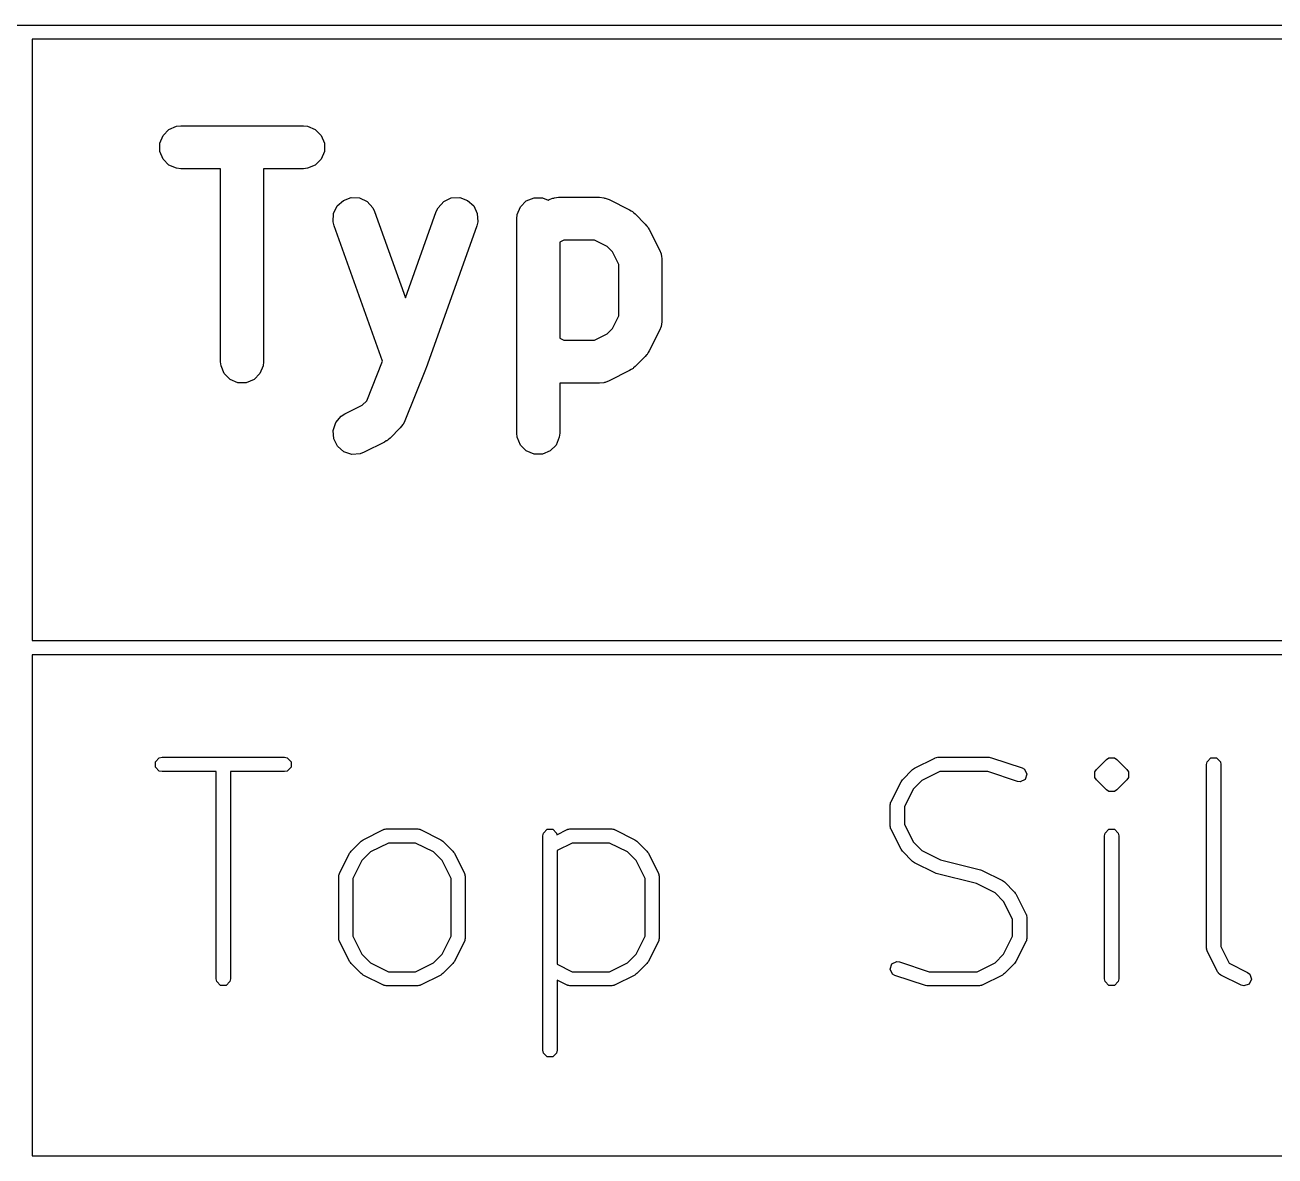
# Model space of a CAD drawing. Header units: inches. Extents: x -2.6 to 7.6, y 0.3 to 5.2.
# Drawn here: x -1.9274 to -1.5832, y 4.8789 to 5.1905 of the extents above; entities that cross this region are included whole.
import ezdxf

# ---------------------------------------------------------------- set-up
doc = ezdxf.new("R2010")
doc.units = ezdxf.units.IN
doc.header["$MEASUREMENT"] = 0
doc.layers.add('BLACK', color=250, linetype='CONTINUOUS')

msp = doc.modelspace()

# ---------------------------------------------------------------- linework, layer by layer
at = {"layer": 'BLACK', "linetype": 'CONTINUOUS'}
for p, q in [((-2.56692, 5.19047), (2.20417, 5.19047)), ((-1.92547, 5.18654), (-1.92547, 5.02087)), ((-0.94234, 5.18654), (-1.92547, 5.18654)), ((-1.88942, 5.16006), (-1.88779, 5.16169)), ((-1.88779, 5.16169), (-1.88567, 5.16257)), ((-1.88567, 5.16257), (-1.88451, 5.16268)), ((-1.88451, 5.16268), (-1.85077, 5.16268)), ((-1.85077, 5.16268), (-1.84962, 5.16257)), ((-1.84962, 5.16257), (-1.84749, 5.16169)), ((-1.84749, 5.16169), (-1.84586, 5.16006)), ((-1.89031, 5.15793), (-1.88942, 5.16006)), ((-1.89031, 5.15563), (-1.89031, 5.15793)), ((-1.84586, 5.16006), (-1.84498, 5.15793)), ((-1.84498, 5.15793), (-1.84498, 5.15563)), ((-1.88942, 5.1535), (-1.89031, 5.15563)), ((-1.84498, 5.15563), (-1.84586, 5.1535)), ((-1.88779, 5.15187), (-1.88942, 5.1535)), ((-1.88567, 5.15099), (-1.88779, 5.15187)), ((-1.88451, 5.15087), (-1.88567, 5.15099)), ((-1.87355, 5.15087), (-1.88451, 5.15087)), ((-1.87355, 5.09772), (-1.87355, 5.15087)), ((-1.85077, 5.15087), (-1.86173, 5.15087)), ((-1.86173, 5.15087), (-1.86173, 5.09772)), ((-1.84962, 5.15099), (-1.85077, 5.15087)), ((-1.84749, 5.15187), (-1.84962, 5.15099)), ((-1.84586, 5.1535), (-1.84749, 5.15187)), ((-1.84243, 5.13853), (-1.84145, 5.14061)), ((-1.84145, 5.14061), (-1.83974, 5.14216)), ((-1.83974, 5.14216), (-1.83757, 5.14294)), ((-1.83757, 5.14294), (-1.83527, 5.14282)), ((-1.83527, 5.14282), (-1.83319, 5.14183)), ((-1.83319, 5.14183), (-1.83164, 5.14013)), ((-1.83164, 5.14013), (-1.83115, 5.13908)), ((-1.81415, 5.13908), (-1.81365, 5.14013)), ((-1.81365, 5.14013), (-1.81211, 5.14183)), ((-1.81211, 5.14183), (-1.81002, 5.14282)), ((-1.81002, 5.14282), (-1.80772, 5.14294)), ((-1.80772, 5.14294), (-1.80555, 5.14216)), ((-1.80555, 5.14216), (-1.80384, 5.14061)), ((-1.80384, 5.14061), (-1.80286, 5.13853)), ((-1.79188, 5.13825), (-1.791, 5.14037)), ((-1.791, 5.14037), (-1.78937, 5.142)), ((-1.78937, 5.142), (-1.78724, 5.14289)), ((-1.78724, 5.14289), (-1.78494, 5.14289)), ((-1.78494, 5.14289), (-1.78338, 5.14224)), ((-1.78338, 5.14224), (-1.7831, 5.14238)), ((-1.7831, 5.14238), (-1.78202, 5.14279)), ((-1.78202, 5.14279), (-1.78181, 5.1428)), ((-1.78181, 5.1428), (-1.78162, 5.14289)), ((-1.78162, 5.14289), (-1.78046, 5.143)), ((-1.78046, 5.143), (-1.76922, 5.143)), ((-1.76922, 5.143), (-1.76806, 5.14289)), ((-1.76806, 5.14289), (-1.76787, 5.1428)), ((-1.76787, 5.1428), (-1.76766, 5.14279)), ((-1.76766, 5.14279), (-1.76657, 5.14238)), ((-1.76657, 5.14238), (-1.76095, 5.13956)), ((-1.84255, 5.13623), (-1.84243, 5.13853)), ((-1.83115, 5.13908), (-1.82265, 5.11528)), ((-1.82265, 5.11528), (-1.81415, 5.13908)), ((-1.80286, 5.13853), (-1.80274, 5.13623)), ((-1.79199, 5.13709), (-1.79188, 5.13825)), ((-1.79199, 5.07804), (-1.79199, 5.13709)), ((-1.76095, 5.13956), (-1.76045, 5.13925)), ((-1.76045, 5.13925), (-1.76031, 5.13919)), ((-1.76031, 5.13919), (-1.76015, 5.13906)), ((-1.76015, 5.13906), (-1.75997, 5.13895)), ((-1.75997, 5.13895), (-1.75987, 5.13883)), ((-1.75987, 5.13883), (-1.75941, 5.13846)), ((-1.75941, 5.13846), (-1.7566, 5.13564)), ((-1.84227, 5.13511), (-1.84255, 5.13623)), ((-1.82896, 5.09784), (-1.84227, 5.13511)), ((-1.80302, 5.13511), (-1.81708, 5.09574)), ((-1.80274, 5.13623), (-1.80302, 5.13511)), ((-1.7566, 5.13564), (-1.75623, 5.13519)), ((-1.75623, 5.13519), (-1.75611, 5.13509)), ((-1.75611, 5.13509), (-1.756, 5.13491)), ((-1.756, 5.13491), (-1.75587, 5.13475)), ((-1.75587, 5.13475), (-1.75581, 5.13461)), ((-1.75581, 5.13461), (-1.7555, 5.13411)), ((-1.7555, 5.13411), (-1.75268, 5.12849)), ((-1.77907, 5.13119), (-1.78018, 5.13063)), ((-1.78018, 5.13063), (-1.78018, 5.10419)), ((-1.77061, 5.13119), (-1.77907, 5.13119)), ((-1.76709, 5.12943), (-1.77061, 5.13119)), ((-1.76563, 5.12797), (-1.76709, 5.12943)), ((-1.76387, 5.12445), (-1.76563, 5.12797)), ((-1.75268, 5.12849), (-1.75227, 5.1274)), ((-1.75227, 5.1274), (-1.75226, 5.12719)), ((-1.75226, 5.12719), (-1.75217, 5.127)), ((-1.75217, 5.127), (-1.75206, 5.12584)), ((-1.76387, 5.11037), (-1.76387, 5.12445)), ((-1.75206, 5.12584), (-1.75206, 5.10897)), ((-1.76563, 5.10685), (-1.76387, 5.11037)), ((-1.75206, 5.10897), (-1.75217, 5.10782)), ((-1.76709, 5.10539), (-1.76563, 5.10685)), ((-1.75268, 5.10633), (-1.7555, 5.10071)), ((-1.75227, 5.10741), (-1.75268, 5.10633)), ((-1.75226, 5.10762), (-1.75227, 5.10741)), ((-1.75217, 5.10782), (-1.75226, 5.10762)), ((-1.78018, 5.10419), (-1.77907, 5.10363)), ((-1.77907, 5.10363), (-1.77061, 5.10363)), ((-1.77061, 5.10363), (-1.76709, 5.10539)), ((-1.7566, 5.09917), (-1.75941, 5.09636)), ((-1.75623, 5.09962), (-1.7566, 5.09917)), ((-1.75611, 5.09973), (-1.75623, 5.09962)), ((-1.756, 5.0999), (-1.75611, 5.09973)), ((-1.75587, 5.10007), (-1.756, 5.0999)), ((-1.75581, 5.10021), (-1.75587, 5.10007)), ((-1.7555, 5.10071), (-1.75581, 5.10021)), ((-1.87343, 5.09657), (-1.87355, 5.09772)), ((-1.87255, 5.09444), (-1.87343, 5.09657)), ((-1.86185, 5.09657), (-1.86273, 5.09444)), ((-1.86173, 5.09772), (-1.86185, 5.09657)), ((-1.8333, 5.08698), (-1.82896, 5.09784)), ((-1.81716, 5.09553), (-1.82279, 5.08147)), ((-1.81713, 5.09564), (-1.81716, 5.09553)), ((-1.81708, 5.09574), (-1.81713, 5.09564)), ((-1.76095, 5.09525), (-1.76657, 5.09244)), ((-1.76045, 5.09557), (-1.76095, 5.09525)), ((-1.76031, 5.09563), (-1.76045, 5.09557)), ((-1.76015, 5.09576), (-1.76031, 5.09563)), ((-1.75997, 5.09587), (-1.76015, 5.09576)), ((-1.75987, 5.09599), (-1.75997, 5.09587)), ((-1.75941, 5.09636), (-1.75987, 5.09599)), ((-1.87092, 5.09281), (-1.87255, 5.09444)), ((-1.86879, 5.09193), (-1.87092, 5.09281)), ((-1.86649, 5.09193), (-1.86879, 5.09193)), ((-1.86436, 5.09281), (-1.86649, 5.09193)), ((-1.86273, 5.09444), (-1.86436, 5.09281)), ((-1.76922, 5.09182), (-1.78018, 5.09182)), ((-1.78018, 5.09182), (-1.78018, 5.07804)), ((-1.76806, 5.09193), (-1.76922, 5.09182)), ((-1.76787, 5.09201), (-1.76806, 5.09193)), ((-1.76766, 5.09203), (-1.76787, 5.09201)), ((-1.76657, 5.09244), (-1.76766, 5.09203)), ((-1.83935, 5.08332), (-1.83458, 5.0857)), ((-1.83458, 5.0857), (-1.8333, 5.08698)), ((-1.84184, 5.08096), (-1.84033, 5.0827)), ((-1.84033, 5.0827), (-1.83935, 5.08332)), ((-1.82279, 5.08147), (-1.82332, 5.08044)), ((-1.84257, 5.07878), (-1.84184, 5.08096)), ((-1.8424, 5.07648), (-1.84257, 5.07878)), ((-1.82409, 5.07949), (-1.82691, 5.07667)), ((-1.82336, 5.08038), (-1.82409, 5.07949)), ((-1.82335, 5.08042), (-1.82336, 5.08038)), ((-1.82332, 5.08044), (-1.82335, 5.08042)), ((-1.79188, 5.07689), (-1.79199, 5.07804)), ((-1.78018, 5.07804), (-1.7803, 5.07689)), ((-1.84137, 5.07442), (-1.8424, 5.07648)), ((-1.82844, 5.07557), (-1.83407, 5.07276)), ((-1.82795, 5.07588), (-1.82844, 5.07557)), ((-1.8278, 5.07594), (-1.82795, 5.07588)), ((-1.82764, 5.07607), (-1.8278, 5.07594)), ((-1.82746, 5.07619), (-1.82764, 5.07607)), ((-1.82736, 5.0763), (-1.82746, 5.07619)), ((-1.82691, 5.07667), (-1.82736, 5.0763)), ((-1.791, 5.07476), (-1.79188, 5.07689)), ((-1.78937, 5.07313), (-1.791, 5.07476)), ((-1.78118, 5.07476), (-1.78281, 5.07313)), ((-1.7803, 5.07689), (-1.78118, 5.07476)), ((-1.83963, 5.07291), (-1.84137, 5.07442)), ((-1.83745, 5.07218), (-1.83963, 5.07291)), ((-1.83515, 5.07234), (-1.83745, 5.07218)), ((-1.83407, 5.07276), (-1.83515, 5.07234)), ((-1.78724, 5.07225), (-1.78937, 5.07313)), ((-1.78494, 5.07225), (-1.78724, 5.07225)), ((-1.78281, 5.07313), (-1.78494, 5.07225)), ((-1.92547, 5.02087), (-0.94234, 5.02087)), ((-1.92547, 5.01693), (-1.92547, 4.8789)), ((-0.94234, 5.01693), (-1.92547, 5.01693)), ((-1.89151, 4.98752), (-1.89045, 4.98858)), ((-1.89045, 4.98858), (-1.88969, 4.98873)), ((-1.88969, 4.98873), (-1.85595, 4.98873)), ((-1.85595, 4.98873), (-1.85519, 4.98858)), ((-1.85519, 4.98858), (-1.85413, 4.98752)), ((-1.68247, 4.98571), (-1.67685, 4.98852)), ((-1.67685, 4.98852), (-1.67676, 4.98855)), ((-1.67676, 4.98855), (-1.67672, 4.98858)), ((-1.67672, 4.98858), (-1.67641, 4.98864)), ((-1.67641, 4.98864), (-1.67611, 4.98873)), ((-1.67611, 4.98873), (-1.67607, 4.98871)), ((-1.67607, 4.98871), (-1.67597, 4.98873)), ((-1.67597, 4.98873), (-1.66191, 4.98873)), ((-1.66191, 4.98873), (-1.6616, 4.98867)), ((-1.6616, 4.98867), (-1.66129, 4.98863)), ((-1.66129, 4.98863), (-1.65285, 4.98582)), ((-1.62956, 4.98815), (-1.62892, 4.98858)), ((-1.62892, 4.98858), (-1.62741, 4.98858)), ((-1.62741, 4.98858), (-1.62677, 4.98815)), ((-1.60186, 4.98752), (-1.6008, 4.98858)), ((-1.6008, 4.98858), (-1.59929, 4.98858)), ((-1.59929, 4.98858), (-1.59822, 4.98752)), ((-1.89151, 4.98601), (-1.89151, 4.98752)), ((-1.89045, 4.98494), (-1.89151, 4.98601)), ((-1.88969, 4.98479), (-1.89045, 4.98494)), ((-1.85519, 4.98494), (-1.85595, 4.98479)), ((-1.85413, 4.98601), (-1.85519, 4.98494)), ((-1.85413, 4.98752), (-1.85413, 4.98601)), ((-1.6858, 4.98253), (-1.68299, 4.98534)), ((-1.68299, 4.98534), (-1.68272, 4.98552)), ((-1.68272, 4.98552), (-1.68247, 4.98571)), ((-1.65285, 4.98582), (-1.65218, 4.98544)), ((-1.65218, 4.98544), (-1.65151, 4.98409)), ((-1.63279, 4.9847), (-1.63237, 4.98534)), ((-1.63237, 4.98534), (-1.62956, 4.98815)), ((-1.62677, 4.98815), (-1.62396, 4.98534)), ((-1.62396, 4.98534), (-1.62353, 4.9847)), ((-1.60201, 4.98676), (-1.60186, 4.98752)), ((-1.60201, 4.93614), (-1.60201, 4.98676)), ((-1.59822, 4.98752), (-1.59807, 4.98676)), ((-1.59807, 4.98676), (-1.59807, 4.93661)), ((-1.87479, 4.98479), (-1.88969, 4.98479)), ((-1.87479, 4.92771), (-1.87479, 4.98479)), ((-1.85595, 4.98479), (-1.87085, 4.98479)), ((-1.87085, 4.98479), (-1.87085, 4.92771)), ((-1.68898, 4.97639), (-1.68617, 4.98202)), ((-1.68617, 4.98202), (-1.68597, 4.98227)), ((-1.68597, 4.98227), (-1.6858, 4.98253)), ((-1.68043, 4.98233), (-1.68279, 4.97997)), ((-1.67551, 4.98479), (-1.68043, 4.98233)), ((-1.66223, 4.98479), (-1.67551, 4.98479)), ((-1.6541, 4.98208), (-1.66223, 4.98479)), ((-1.65333, 4.98199), (-1.6541, 4.98208)), ((-1.65199, 4.98266), (-1.65333, 4.98199)), ((-1.65151, 4.98409), (-1.65199, 4.98266)), ((-1.63279, 4.9832), (-1.63279, 4.9847)), ((-1.63237, 4.98256), (-1.63279, 4.9832)), ((-1.63279, 4.9832), (-1.63279, 4.9832)), ((-1.62956, 4.97975), (-1.63237, 4.98256)), ((-1.62396, 4.98256), (-1.62677, 4.97975)), ((-1.62353, 4.9832), (-1.62396, 4.98256)), ((-1.62353, 4.9847), (-1.62353, 4.9832)), ((-1.68279, 4.97997), (-1.68525, 4.97505)), ((-1.62892, 4.97932), (-1.62956, 4.97975)), ((-1.62741, 4.97932), (-1.62892, 4.97932)), ((-1.62892, 4.97932), (-1.62892, 4.97932)), ((-1.62677, 4.97975), (-1.62741, 4.97932)), ((-1.68919, 4.97551), (-1.68917, 4.97561)), ((-1.68919, 4.96989), (-1.68919, 4.97551)), ((-1.68918, 4.97565), (-1.6891, 4.97596)), ((-1.68917, 4.97561), (-1.68918, 4.97565)), ((-1.6891, 4.97596), (-1.68904, 4.97627)), ((-1.68904, 4.97627), (-1.68901, 4.9763)), ((-1.68901, 4.9763), (-1.68898, 4.97639)), ((-1.68525, 4.97505), (-1.68525, 4.97035)), ((-1.83433, 4.96603), (-1.82871, 4.96884)), ((-1.82871, 4.96884), (-1.82861, 4.96886)), ((-1.82861, 4.96886), (-1.82858, 4.9689)), ((-1.82858, 4.9689), (-1.82827, 4.96896)), ((-1.82827, 4.96896), (-1.82797, 4.96904)), ((-1.82797, 4.96904), (-1.82792, 4.96903)), ((-1.82792, 4.96903), (-1.82783, 4.96905)), ((-1.82783, 4.96905), (-1.81939, 4.96905)), ((-1.81939, 4.96905), (-1.81929, 4.96903)), ((-1.81929, 4.96903), (-1.81925, 4.96904)), ((-1.81925, 4.96904), (-1.81895, 4.96896)), ((-1.81895, 4.96896), (-1.81864, 4.9689)), ((-1.81864, 4.9689), (-1.8186, 4.96886)), ((-1.8186, 4.96886), (-1.81851, 4.96884)), ((-1.81851, 4.96884), (-1.81289, 4.96603)), ((-1.7848, 4.96708), (-1.78465, 4.96783)), ((-1.78465, 4.96783), (-1.78359, 4.9689)), ((-1.78359, 4.9689), (-1.78208, 4.9689)), ((-1.78208, 4.9689), (-1.78101, 4.96783)), ((-1.78101, 4.96783), (-1.78093, 4.96742)), ((-1.78093, 4.96742), (-1.77809, 4.96884)), ((-1.77809, 4.96884), (-1.77799, 4.96886)), ((-1.77799, 4.96886), (-1.77796, 4.9689)), ((-1.77796, 4.9689), (-1.77765, 4.96896)), ((-1.77765, 4.96896), (-1.77735, 4.96904)), ((-1.77735, 4.96904), (-1.7773, 4.96903)), ((-1.7773, 4.96903), (-1.77721, 4.96905)), ((-1.77721, 4.96905), (-1.76596, 4.96905)), ((-1.76596, 4.96905), (-1.76586, 4.96903)), ((-1.76586, 4.96903), (-1.76582, 4.96904)), ((-1.76582, 4.96904), (-1.76552, 4.96896)), ((-1.76552, 4.96896), (-1.76521, 4.9689)), ((-1.76521, 4.9689), (-1.76517, 4.96886)), ((-1.76517, 4.96886), (-1.76508, 4.96884)), ((-1.76508, 4.96884), (-1.75945, 4.96603)), ((-1.68917, 4.96979), (-1.68919, 4.96989)), ((-1.68918, 4.96975), (-1.68917, 4.96979)), ((-1.6891, 4.96945), (-1.68918, 4.96975)), ((-1.68904, 4.96914), (-1.6891, 4.96945)), ((-1.68901, 4.9691), (-1.68904, 4.96914)), ((-1.68898, 4.96901), (-1.68901, 4.9691)), ((-1.68617, 4.96339), (-1.68898, 4.96901)), ((-1.68525, 4.97035), (-1.68279, 4.96543)), ((-1.63013, 4.96708), (-1.62998, 4.96783)), ((-1.62998, 4.96783), (-1.62892, 4.9689)), ((-1.62892, 4.9689), (-1.62741, 4.9689)), ((-1.62741, 4.9689), (-1.62634, 4.96783)), ((-1.62634, 4.96783), (-1.6262, 4.96708)), ((-1.83765, 4.96285), (-1.83484, 4.96566)), ((-1.83484, 4.96566), (-1.83458, 4.96583)), ((-1.83458, 4.96583), (-1.83433, 4.96603)), ((-1.82736, 4.96511), (-1.83228, 4.96265)), ((-1.81985, 4.96511), (-1.82736, 4.96511)), ((-1.81493, 4.96265), (-1.81985, 4.96511)), ((-1.81289, 4.96603), (-1.81264, 4.96583)), ((-1.81264, 4.96583), (-1.81237, 4.96566)), ((-1.81237, 4.96566), (-1.80956, 4.96285)), ((-1.7848, 4.90802), (-1.7848, 4.96708)), ((-1.77674, 4.96511), (-1.78086, 4.96305)), ((-1.76642, 4.96511), (-1.77674, 4.96511)), ((-1.7615, 4.96265), (-1.76642, 4.96511)), ((-1.75945, 4.96603), (-1.75921, 4.96583)), ((-1.75921, 4.96583), (-1.75894, 4.96566)), ((-1.75894, 4.96566), (-1.75613, 4.96285)), ((-1.68279, 4.96543), (-1.68043, 4.96307)), ((-1.63013, 4.92771), (-1.63013, 4.96708)), ((-1.6262, 4.96708), (-1.6262, 4.92771)), ((-1.84084, 4.95671), (-1.83802, 4.96233)), ((-1.83802, 4.96233), (-1.83783, 4.96258)), ((-1.83783, 4.96258), (-1.83765, 4.96285)), ((-1.83228, 4.96265), (-1.83464, 4.96029)), ((-1.81257, 4.96029), (-1.81493, 4.96265)), ((-1.80956, 4.96285), (-1.80939, 4.96258)), ((-1.80939, 4.96258), (-1.80919, 4.96233)), ((-1.80919, 4.96233), (-1.80638, 4.95671)), ((-1.78086, 4.96305), (-1.78086, 4.93174)), ((-1.75914, 4.96029), (-1.7615, 4.96265)), ((-1.75613, 4.96285), (-1.75596, 4.96258)), ((-1.75596, 4.96258), (-1.75576, 4.96233)), ((-1.75576, 4.96233), (-1.75295, 4.95671)), ((-1.68597, 4.96314), (-1.68617, 4.96339)), ((-1.6858, 4.96287), (-1.68597, 4.96314)), ((-1.68299, 4.96006), (-1.6858, 4.96287)), ((-1.68043, 4.96307), (-1.67528, 4.9605)), ((-1.83464, 4.96029), (-1.83711, 4.95536)), ((-1.81011, 4.95536), (-1.81257, 4.96029)), ((-1.75668, 4.95536), (-1.75914, 4.96029)), ((-1.68272, 4.95989), (-1.68299, 4.96006)), ((-1.68247, 4.95969), (-1.68272, 4.95989)), ((-1.67685, 4.95688), (-1.68247, 4.95969)), ((-1.67528, 4.9605), (-1.66424, 4.95774)), ((-1.66424, 4.95774), (-1.66405, 4.95765)), ((-1.66405, 4.95765), (-1.66384, 4.95759)), ((-1.66384, 4.95759), (-1.65822, 4.95478)), ((-1.84104, 4.95597), (-1.84096, 4.95627)), ((-1.84102, 4.95593), (-1.84104, 4.95597)), ((-1.84104, 4.95583), (-1.84102, 4.95593)), ((-1.84104, 4.93896), (-1.84104, 4.95583)), ((-1.84096, 4.95627), (-1.84089, 4.95658)), ((-1.84089, 4.95658), (-1.84086, 4.95661)), ((-1.84086, 4.95661), (-1.84084, 4.95671)), ((-1.83711, 4.95536), (-1.83711, 4.93942)), ((-1.81011, 4.93942), (-1.81011, 4.95536)), ((-1.80638, 4.95671), (-1.80635, 4.95661)), ((-1.80635, 4.95661), (-1.80632, 4.95658)), ((-1.80632, 4.95658), (-1.80626, 4.95627)), ((-1.80626, 4.95627), (-1.80618, 4.95597)), ((-1.80618, 4.95597), (-1.80619, 4.95593)), ((-1.80619, 4.95593), (-1.80617, 4.95583)), ((-1.80617, 4.95583), (-1.80617, 4.93896)), ((-1.75668, 4.93942), (-1.75668, 4.95536)), ((-1.75295, 4.95671), (-1.75292, 4.95661)), ((-1.75292, 4.95661), (-1.75289, 4.95658)), ((-1.75289, 4.95658), (-1.75283, 4.95627)), ((-1.75283, 4.95627), (-1.75275, 4.95597)), ((-1.75275, 4.95597), (-1.75276, 4.95593)), ((-1.75276, 4.95593), (-1.75274, 4.95583)), ((-1.75274, 4.95583), (-1.75274, 4.93896)), ((-1.67664, 4.95682), (-1.67685, 4.95688)), ((-1.67645, 4.95673), (-1.67664, 4.95682)), ((-1.66541, 4.95397), (-1.67645, 4.95673)), ((-1.66026, 4.9514), (-1.66541, 4.95397)), ((-1.65822, 4.95478), (-1.65797, 4.95458)), ((-1.65797, 4.95458), (-1.65771, 4.95441)), ((-1.65771, 4.95441), (-1.65489, 4.9516)), ((-1.6579, 4.94904), (-1.66026, 4.9514)), ((-1.65489, 4.9516), (-1.65472, 4.95133)), ((-1.65472, 4.95133), (-1.65452, 4.95109)), ((-1.65452, 4.95109), (-1.65171, 4.94546)), ((-1.65544, 4.94412), (-1.6579, 4.94904)), ((-1.65544, 4.93942), (-1.65544, 4.94412)), ((-1.65171, 4.94546), (-1.65169, 4.94537)), ((-1.65169, 4.94537), (-1.65165, 4.94533)), ((-1.65165, 4.94533), (-1.65159, 4.94502)), ((-1.65159, 4.94502), (-1.65151, 4.94472)), ((-1.65151, 4.94472), (-1.65152, 4.94468)), ((-1.65152, 4.94468), (-1.6515, 4.94458)), ((-1.6515, 4.94458), (-1.6515, 4.93896)), ((-1.84102, 4.93886), (-1.84104, 4.93896)), ((-1.84104, 4.93882), (-1.84102, 4.93886)), ((-1.84096, 4.93851), (-1.84104, 4.93882)), ((-1.84089, 4.9382), (-1.84096, 4.93851)), ((-1.84086, 4.93817), (-1.84089, 4.9382)), ((-1.84084, 4.93808), (-1.84086, 4.93817)), ((-1.83802, 4.93245), (-1.84084, 4.93808)), ((-1.83711, 4.93942), (-1.83464, 4.9345)), ((-1.81257, 4.9345), (-1.81011, 4.93942)), ((-1.80638, 4.93808), (-1.80919, 4.93245)), ((-1.80635, 4.93817), (-1.80638, 4.93808)), ((-1.80632, 4.9382), (-1.80635, 4.93817)), ((-1.80626, 4.93851), (-1.80632, 4.9382)), ((-1.80618, 4.93882), (-1.80626, 4.93851)), ((-1.80617, 4.93896), (-1.80619, 4.93886)), ((-1.80619, 4.93886), (-1.80618, 4.93882)), ((-1.75914, 4.9345), (-1.75668, 4.93942)), ((-1.75295, 4.93808), (-1.75576, 4.93245)), ((-1.75292, 4.93817), (-1.75295, 4.93808)), ((-1.75289, 4.9382), (-1.75292, 4.93817)), ((-1.75283, 4.93851), (-1.75289, 4.9382)), ((-1.75275, 4.93882), (-1.75283, 4.93851)), ((-1.75274, 4.93896), (-1.75276, 4.93886)), ((-1.75276, 4.93886), (-1.75275, 4.93882)), ((-1.6579, 4.9345), (-1.65544, 4.93942)), ((-1.65171, 4.93808), (-1.65452, 4.93245)), ((-1.65169, 4.93817), (-1.65171, 4.93808)), ((-1.65165, 4.9382), (-1.65169, 4.93817)), ((-1.65159, 4.93851), (-1.65165, 4.9382)), ((-1.65151, 4.93882), (-1.65159, 4.93851)), ((-1.6515, 4.93896), (-1.65152, 4.93886)), ((-1.65152, 4.93886), (-1.65151, 4.93882)), ((-1.83464, 4.9345), (-1.83228, 4.93214)), ((-1.81493, 4.93214), (-1.81257, 4.9345)), ((-1.7615, 4.93214), (-1.75914, 4.9345)), ((-1.66026, 4.93214), (-1.6579, 4.9345)), ((-1.60199, 4.93605), (-1.60201, 4.93614)), ((-1.60201, 4.936), (-1.60199, 4.93605)), ((-1.60192, 4.9357), (-1.60201, 4.936)), ((-1.60186, 4.93539), (-1.60192, 4.9357)), ((-1.60183, 4.93536), (-1.60186, 4.93539)), ((-1.6018, 4.93526), (-1.60183, 4.93536)), ((-1.59899, 4.92964), (-1.6018, 4.93526)), ((-1.59807, 4.93661), (-1.59576, 4.93199)), ((-1.83783, 4.9322), (-1.83802, 4.93245)), ((-1.83765, 4.93194), (-1.83783, 4.9322)), ((-1.83484, 4.92913), (-1.83765, 4.93194)), ((-1.83228, 4.93214), (-1.82736, 4.92968)), ((-1.81985, 4.92968), (-1.81493, 4.93214)), ((-1.80956, 4.93194), (-1.81237, 4.92913)), ((-1.80939, 4.9322), (-1.80956, 4.93194)), ((-1.80919, 4.93245), (-1.80939, 4.9322)), ((-1.78086, 4.93174), (-1.77674, 4.92968)), ((-1.76642, 4.92968), (-1.7615, 4.93214)), ((-1.75613, 4.93194), (-1.75894, 4.92913)), ((-1.75596, 4.9322), (-1.75613, 4.93194)), ((-1.75576, 4.93245), (-1.75596, 4.9322)), ((-1.68918, 4.93038), (-1.68871, 4.93181)), ((-1.68851, 4.92903), (-1.68918, 4.93038)), ((-1.68871, 4.93181), (-1.68736, 4.93248)), ((-1.68736, 4.93248), (-1.6866, 4.93239)), ((-1.6866, 4.93239), (-1.67846, 4.92968)), ((-1.66519, 4.92968), (-1.66026, 4.93214)), ((-1.65489, 4.93194), (-1.65771, 4.92913)), ((-1.65472, 4.9322), (-1.65489, 4.93194)), ((-1.65452, 4.93245), (-1.65472, 4.9322)), ((-1.59576, 4.93199), (-1.59073, 4.92947)), ((-1.87464, 4.92695), (-1.87479, 4.92771)), ((-1.87357, 4.92589), (-1.87464, 4.92695)), ((-1.871, 4.92695), (-1.87207, 4.92589)), ((-1.87085, 4.92771), (-1.871, 4.92695)), ((-1.83458, 4.92895), (-1.83484, 4.92913)), ((-1.83433, 4.92876), (-1.83458, 4.92895)), ((-1.82871, 4.92595), (-1.83433, 4.92876)), ((-1.82736, 4.92968), (-1.81985, 4.92968)), ((-1.81289, 4.92876), (-1.81851, 4.92595)), ((-1.81264, 4.92895), (-1.81289, 4.92876)), ((-1.81237, 4.92913), (-1.81264, 4.92895)), ((-1.77809, 4.92595), (-1.78086, 4.92733)), ((-1.78086, 4.92733), (-1.78086, 4.90802)), ((-1.77674, 4.92968), (-1.76642, 4.92968)), ((-1.75945, 4.92876), (-1.76508, 4.92595)), ((-1.7592, 4.92895), (-1.75945, 4.92876)), ((-1.75894, 4.92913), (-1.7592, 4.92895)), ((-1.68784, 4.92865), (-1.68851, 4.92903)), ((-1.6794, 4.92584), (-1.68784, 4.92865)), ((-1.67846, 4.92968), (-1.66519, 4.92968)), ((-1.65822, 4.92876), (-1.66384, 4.92595)), ((-1.65797, 4.92895), (-1.65822, 4.92876)), ((-1.65771, 4.92913), (-1.65797, 4.92895)), ((-1.62998, 4.92695), (-1.63013, 4.92771)), ((-1.62892, 4.92589), (-1.62998, 4.92695)), ((-1.62634, 4.92695), (-1.62741, 4.92589)), ((-1.6262, 4.92771), (-1.62634, 4.92695)), ((-1.59875, 4.92933), (-1.59899, 4.92964)), ((-1.59872, 4.92923), (-1.59875, 4.92933)), ((-1.59861, 4.92914), (-1.59872, 4.92923)), ((-1.59852, 4.92903), (-1.59861, 4.92914)), ((-1.59842, 4.929), (-1.59852, 4.92903)), ((-1.59811, 4.92876), (-1.59842, 4.929)), ((-1.59249, 4.92595), (-1.59811, 4.92876)), ((-1.59073, 4.92947), (-1.59012, 4.929)), ((-1.58964, 4.92757), (-1.59032, 4.92622)), ((-1.59012, 4.929), (-1.58964, 4.92757)), ((-1.87207, 4.92589), (-1.87357, 4.92589)), ((-1.82861, 4.92592), (-1.82871, 4.92595)), ((-1.82858, 4.92589), (-1.82861, 4.92592)), ((-1.82827, 4.92583), (-1.82858, 4.92589)), ((-1.82797, 4.92574), (-1.82827, 4.92583)), ((-1.82792, 4.92576), (-1.82797, 4.92574)), ((-1.82783, 4.92574), (-1.82792, 4.92576)), ((-1.81939, 4.92574), (-1.82783, 4.92574)), ((-1.81929, 4.92576), (-1.81939, 4.92574)), ((-1.81925, 4.92574), (-1.81929, 4.92576)), ((-1.81895, 4.92583), (-1.81925, 4.92574)), ((-1.81864, 4.92589), (-1.81895, 4.92583)), ((-1.8186, 4.92592), (-1.81864, 4.92589)), ((-1.81851, 4.92595), (-1.8186, 4.92592)), ((-1.77799, 4.92592), (-1.77809, 4.92595)), ((-1.77796, 4.92589), (-1.77799, 4.92592)), ((-1.77765, 4.92583), (-1.77796, 4.92589)), ((-1.77735, 4.92574), (-1.77765, 4.92583)), ((-1.7773, 4.92576), (-1.77735, 4.92574)), ((-1.77721, 4.92574), (-1.7773, 4.92576)), ((-1.76596, 4.92574), (-1.77721, 4.92574)), ((-1.76586, 4.92576), (-1.76596, 4.92574)), ((-1.76582, 4.92574), (-1.76586, 4.92576)), ((-1.76552, 4.92583), (-1.76582, 4.92574)), ((-1.76521, 4.92589), (-1.76552, 4.92583)), ((-1.76517, 4.92592), (-1.76521, 4.92589)), ((-1.76508, 4.92595), (-1.76517, 4.92592)), ((-1.67909, 4.9258), (-1.6794, 4.92584)), ((-1.67878, 4.92574), (-1.67909, 4.9258)), ((-1.66472, 4.92574), (-1.67878, 4.92574)), ((-1.66462, 4.92576), (-1.66472, 4.92574)), ((-1.66458, 4.92574), (-1.66462, 4.92576)), ((-1.66428, 4.92583), (-1.66458, 4.92574)), ((-1.66397, 4.92589), (-1.66428, 4.92583)), ((-1.66394, 4.92592), (-1.66397, 4.92589)), ((-1.66384, 4.92595), (-1.66394, 4.92592)), ((-1.62741, 4.92589), (-1.62892, 4.92589)), ((-1.59175, 4.92574), (-1.59249, 4.92595)), ((-1.59032, 4.92622), (-1.59175, 4.92574)), ((-1.78465, 4.90727), (-1.7848, 4.90802)), ((-1.78359, 4.9062), (-1.78465, 4.90727)), ((-1.78208, 4.9062), (-1.78359, 4.9062)), ((-1.78101, 4.90727), (-1.78208, 4.9062)), ((-1.78086, 4.90802), (-1.78101, 4.90727)), ((-1.92547, 4.8789), (-0.94234, 4.8789))]:
    msp.add_line(p, q, dxfattribs=at)

doc.saveas('drawing.dxf')
